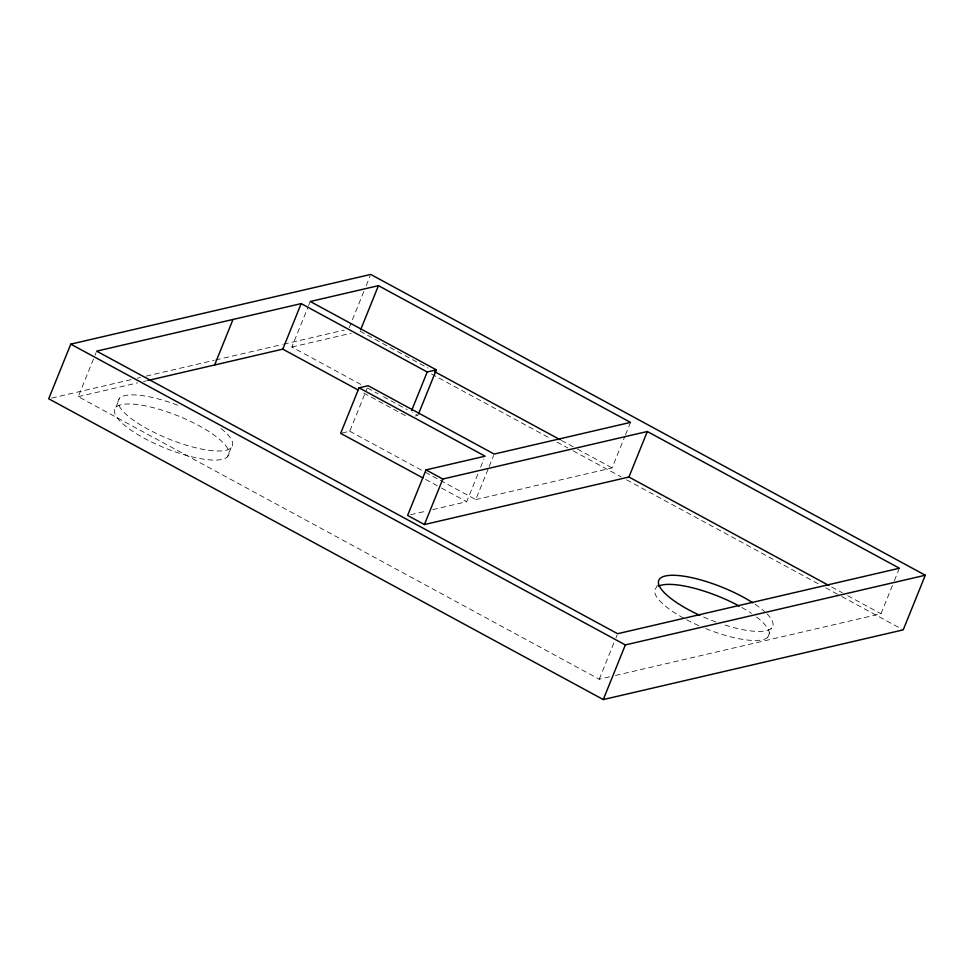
<?xml version="1.0" encoding="UTF-8"?>
<svg xmlns="http://www.w3.org/2000/svg" width="974" height="974" viewBox="0 0 974 974"><rect width="100%" height="100%" fill="white"/><g stroke="black" fill="none" stroke-linecap="round" stroke-linejoin="round"><path stroke-width="0.73" stroke-dasharray="4.87 3.65" d="M609.566 676.833L599.241 679.231L78.273 396.662L94.441 356.654M94.989 355.279L96.109 352.515M115.943 407.254L119.619 398.147M227.453 456.806A61.423 17.337 22 0 0 155.329 408.216A61.423 17.337 22 0 0 132.318 431.08A61.423 17.337 22 0 0 227.453 456.806L231.13 447.699M360.867 384.45L291.871 347.024L308.04 307.017M308.6 305.641L310.268 301.502M349.216 327.666L363.935 291.238M366.2 285.638L370.157 275.837M341.959 433.04L349.751 431.238L367.028 388.468M432.724 509.609L466.692 501.707L477.844 474.119M480.632 467.216L483.968 458.937M425.37 472.256L475.787 499.601L488.607 467.861M489.167 466.485L493.623 455.455M475.787 499.601L612.122 467.91L624.943 436.182M625.503 434.806L630.519 422.387M599.241 679.231L615.398 639.224M615.958 637.848L617.078 635.085M657.353 585.07L656.306 587.663A61.423 17.337 22 0 0 684.783 618.782M767.816 637.215L771.493 628.108M615.458 675.469L881.007 613.754L893.828 582.026M894.388 580.65L899.404 568.232M51.659 398.086L131.441 379.543M137.358 378.168L140.317 377.474M146.222 376.11L214.195 360.307M215.668 359.966L282.168 344.516M283.641 344.175L344.224 330.089M78.273 396.662L137.553 382.892M143.482 381.516L146.441 380.822M291.871 347.024L351.151 333.254M415.314 415.995L417.919 415.387L412.611 412.513M410.565 514.747L426.819 510.973M360.051 331.184L428.073 368.087M561.45 440.418L576.121 448.381M577.448 449.099L612.122 467.91M831.662 586.993L842.327 592.776M847.672 595.674L881.007 613.754M431.506 374.004L550.444 438.507M557.116 442.135L567.805 447.93M573.15 450.828L621.266 476.931M626.611 479.829L819.037 584.205M825.721 587.821L840.416 595.796M841.755 596.526L903.227 629.861M367.502 388.042L378.119 393.8M383.427 396.686L407.302 409.64M363.716 393.033L407.497 416.787M349.751 431.238L424.043 471.538M425.565 479.403L440.163 487.317M441.49 488.035L466.692 501.707M756.542 617.053A61.423 17.337 22 0 1 762.313 639.821A61.423 17.337 22 0 1 705.48 628.486M698.76 625.637A61.423 17.337 22 0 1 685.988 619.427M741.908 607.533A61.423 17.337 22 0 1 751.441 613.401M766.988 613.827A61.423 17.337 22 0 1 722.757 624.358M715.975 622.009A61.423 17.337 22 0 1 702.449 616.53M755.118 604.294A61.423 17.337 22 0 1 764.553 611.526M221.025 428.45A61.423 17.337 22 0 1 197.832 448.271A61.423 17.337 22 0 1 118.755 405.026A61.423 17.337 22 0 1 180.592 406.341"/><path stroke-width="1.46" d="M70.773 344.139L48.7 398.768L603.271 699.563L903.227 629.861L925.3 575.232L370.729 274.437L70.773 344.139L625.345 644.934L925.3 575.232M214.621 364.982L233.005 319.46M147.926 380.481L282.789 349.142L301.185 303.608L427.221 371.983L436.315 369.864L418.479 414.011M360.611 329.809L378.448 285.662L630.519 422.387L494.183 454.067L368.135 385.704L359.053 387.822L340.656 433.345L422.911 477.966M411.612 410.602L427.221 371.983M359.053 387.822L485.089 456.185L426.003 469.906L407.619 515.441L424.421 524.548L628.936 477.029L828.996 585.544M424.421 524.548L442.817 479.025L647.32 431.506L899.404 568.232L617.626 633.709L96.67 351.139L301.185 303.608M628.936 477.029L647.32 431.506M603.271 699.563L625.345 644.934M378.448 285.662L310.268 301.502L436.315 369.864M434.733 371.703L560.111 439.7M282.789 349.142L358.408 390.16M426.003 469.906L442.817 479.025M658.509 586.153A61.423 17.337 22 0 1 739.327 606.108M699.819 615.349A61.423 17.337 22 0 1 665.254 576.011A61.423 17.337 22 0 1 752.902 602.833"/></g></svg>
